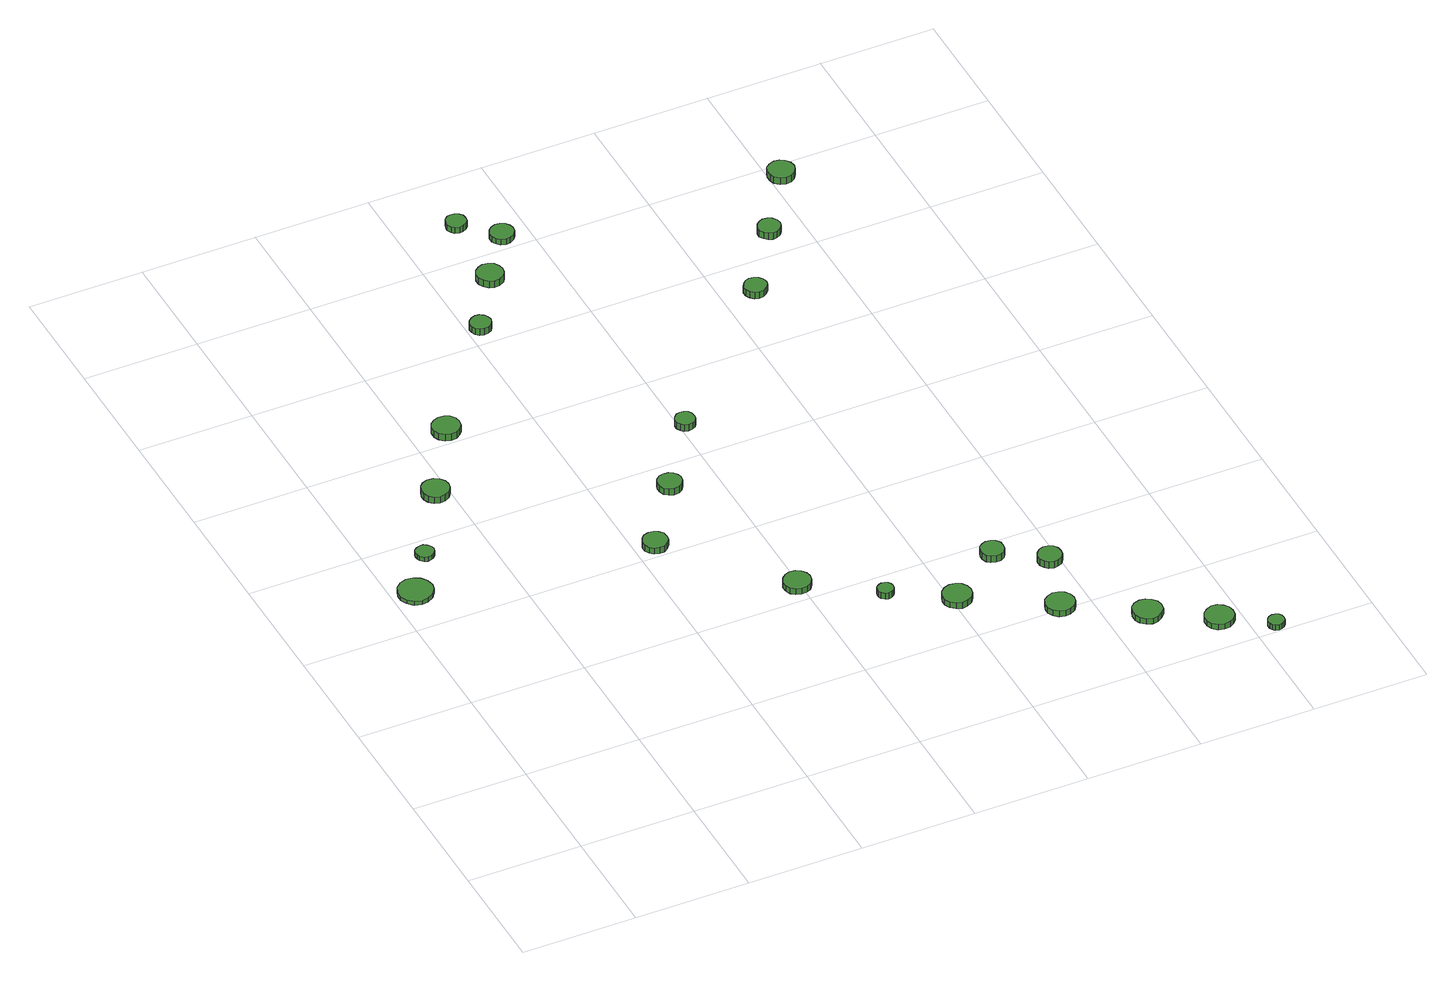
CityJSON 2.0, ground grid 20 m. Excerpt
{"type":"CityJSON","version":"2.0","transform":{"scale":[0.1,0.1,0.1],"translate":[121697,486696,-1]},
"CityObjects":{
"tree1":{"type":"SolitaryVegetationObject","attributes":{"function":"something"},"geometry":[{"type":"MultiSurface","lod":"1","boundaries":[[[0,1,2,3,4,5,6,7,8,9,10,11,12,13,14]],[[15,16,17,18,19,20,21,22,23,24,25,26,27,28,29]],[[0,29,28,1]],[[1,28,27,2]],[[2,27,26,3]],[[3,26,25,4]],[[4,25,24,5]],[[5,24,23,6]],[[6,23,22,7]],[[7,22,21,8]],[[8,21,20,9]],[[9,20,19,10]],[[10,19,18,11]],[[11,18,17,12]],[[12,17,16,13]],[[13,16,15,14]],[[14,15,29,0]]]}]},
"tree2":{"type":"SolitaryVegetationObject","attributes":{"function":"something"},"geometry":[{"type":"MultiSurface","lod":"1","boundaries":[[[30,31,32,33,34,35,36,37,38,39,40,41,42,43,44]],[[45,46,47,48,49,50,51,52,53,54,55,56,57,58,59]],[[30,59,58,31]],[[31,58,57,32]],[[32,57,56,33]],[[33,56,55,34]],[[34,55,54,35]],[[35,54,53,36]],[[36,53,52,37]],[[37,52,51,38]],[[38,51,50,39]],[[39,50,49,40]],[[40,49,48,41]],[[41,48,47,42]],[[42,47,46,43]],[[43,46,45,44]],[[44,45,59,30]]]}]},
"tree3":{"type":"SolitaryVegetationObject","attributes":{"function":"something"},"geometry":[{"type":"MultiSurface","lod":"1","boundaries":[[[60,61,62,63,64,65,66,67,68,69,70,71,72,73,74]],[[75,76,77,78,79,80,81,82,83,84,85,86,87,88,89]],[[60,89,88,61]],[[61,88,87,62]],[[62,87,86,63]],[[63,86,85,64]],[[64,85,84,65]],[[65,84,83,66]],[[66,83,82,67]],[[67,82,81,68]],[[68,81,80,69]],[[69,80,79,70]],[[70,79,78,71]],[[71,78,77,72]],[[72,77,76,73]],[[73,76,75,74]],[[74,75,89,60]]]}]},
"tree4":{"type":"SolitaryVegetationObject","attributes":{"function":"something"},"geometry":[{"type":"MultiSurface","lod":"1","boundaries":[[[90,91,92,93,94,95,96,97,98,99,100,101,102,103,104]],[[105,106,107,108,109,110,111,112,113,114,115,116,117,118,119]],[[90,119,118,91]],[[91,118,117,92]],[[92,117,116,93]],[[93,116,115,94]],[[94,115,114,95]],[[95,114,113,96]],[[96,113,112,97]],[[97,112,111,98]],[[98,111,110,99]],[[99,110,109,100]],[[100,109,108,101]],[[101,108,107,102]],[[102,107,106,103]],[[103,106,105,104]],[[104,105,119,90]]]}]},
"tree5":{"type":"SolitaryVegetationObject","attributes":{"function":"something"},"geometry":[{"type":"MultiSurface","lod":"1","boundaries":[[[120,121,122,123,124,125,126,127,128,129,130,131,132,133,134]],[[135,136,137,138,139,140,141,142,143,144,145,146,147,148,149]],[[120,149,148,121]],[[121,148,147,122]],[[122,147,146,123]],[[123,146,145,124]],[[124,145,144,125]],[[125,144,143,126]],[[126,143,142,127]],[[127,142,141,128]],[[128,141,140,129]],[[129,140,139,130]],[[130,139,138,131]],[[131,138,137,132]],[[132,137,136,133]],[[133,136,135,134]],[[134,135,149,120]]]}]},
"tree6":{"type":"SolitaryVegetationObject","attributes":{"function":"something"},"geometry":[{"type":"MultiSurface","lod":"1","boundaries":[[[150,151,152,153,154,155,156,157,158,159,160,161,162,163,164]],[[165,166,167,168,169,170,171,172,173,174,175,176,177,178,179]],[[150,179,178,151]],[[151,178,177,152]],[[152,177,176,153]],[[153,176,175,154]],[[154,175,174,155]],[[155,174,173,156]],[[156,173,172,157]],[[157,172,171,158]],[[158,171,170,159]],[[159,170,169,160]],[[160,169,168,161]],[[161,168,167,162]],[[162,167,166,163]],[[163,166,165,164]],[[164,165,179,150]]]}]},
"tree7":{"type":"SolitaryVegetationObject","attributes":{"function":"something"},"geometry":[{"type":"MultiSurface","lod":"1","boundaries":[[[180,181,182,183,184,185,186,187,188,189,190,191,192,193,194]],[[195,196,197,198,199,200,201,202,203,204,205,206,207,208,209]],[[180,209,208,181]],[[181,208,207,182]],[[182,207,206,183]],[[183,206,205,184]],[[184,205,204,185]],[[185,204,203,186]],[[186,203,202,187]],[[187,202,201,188]],[[188,201,200,189]],[[189,200,199,190]],[[190,199,198,191]],[[191,198,197,192]],[[192,197,196,193]],[[193,196,195,194]],[[194,195,209,180]]]}]},
"tree8":{"type":"SolitaryVegetationObject","attributes":{"function":"something"},"geometry":[{"type":"MultiSurface","lod":"1","boundaries":[[[210,211,212,213,214,215,216,217,218,219,220,221,222,223,224]],[[225,226,227,228,229,230,231,232,233,234,235,236,237,238,239]],[[210,239,238,211]],[[211,238,237,212]],[[212,237,236,213]],[[213,236,235,214]],[[214,235,234,215]],[[215,234,233,216]],[[216,233,232,217]],[[217,232,231,218]],[[218,231,230,219]],[[219,230,229,220]],[[220,229,228,221]],[[221,228,227,222]],[[222,227,226,223]],[[223,226,225,224]],[[224,225,239,210]]]}]},
"tree9":{"type":"SolitaryVegetationObject","attributes":{"function":"something"},"geometry":[{"type":"MultiSurface","lod":"1","boundaries":[[[240,241,242,243,244,245,246,247,248,249,250,251,252,253,254]],[[255,256,257,258,259,260,261,262,263,264,265,266,267,268,269]],[[240,269,268,241]],[[241,268,267,242]],[[242,267,266,243]],[[243,266,265,244]],[[244,265,264,245]],[[245,264,263,246]],[[246,263,262,247]],[[247,262,261,248]],[[248,261,260,249]],[[249,260,259,250]],[[250,259,258,251]],[[251,258,257,252]],[[252,257,256,253]],[[253,256,255,254]],[[254,255,269,240]]]}]},
"tree10":{"type":"SolitaryVegetationObject","attributes":{"function":"something"},"geometry":[{"type":"MultiSurface","lod":"1","boundaries":[[[270,271,272,273,274,275,276,277,278,279,280,281,282,283,284]],[[285,286,287,288,289,290,291,292,293,294,295,296,297,298,299]],[[270,299,298,271]],[[271,298,297,272]],[[272,297,296,273]],[[273,296,295,274]],[[274,295,294,275]],[[275,294,293,276]],[[276,293,292,277]],[[277,292,291,278]],[[278,291,290,279]],[[279,290,289,280]],[[280,289,288,281]],[[281,288,287,282]],[[282,287,286,283]],[[283,286,285,284]],[[284,285,299,270]]]}]},
"tree11":{"type":"SolitaryVegetationObject","attributes":{"function":"something"},"geometry":[{"type":"MultiSurface","lod":"1","boundaries":[[[300,301,302,303,304,305,306,307,308,309,310,311,312,313,314]],[[315,316,317,318,319,320,321,322,323,324,325,326,327,328,329]],[[300,329,328,301]],[[301,328,327,302]],[[302,327,326,303]],[[303,326,325,304]],[[304,325,324,305]],[[305,324,323,306]],[[306,323,322,307]],[[307,322,321,308]],[[308,321,320,309]],[[309,320,319,310]],[[310,319,318,311]],[[311,318,317,312]],[[312,317,316,313]],[[313,316,315,314]],[[314,315,329,300]]]}]},
"tree12":{"type":"SolitaryVegetationObject","attributes":{"function":"something"},"geometry":[{"type":"MultiSurface","lod":"1","boundaries":[[[330,331,332,333,334,335,336,337,338,339,340,341,342,343,344]],[[345,346,347,348,349,350,351,352,353,354,355,356,357,358,359]],[[330,359,358,331]],[[331,358,357,332]],[[332,357,356,333]],[[333,356,355,334]],[[334,355,354,335]],[[335,354,353,336]],[[336,353,352,337]],[[337,352,351,338]],[[338,351,350,339]],[[339,350,349,340]],[[340,349,348,341]],[[341,348,347,342]],[[342,347,346,343]],[[343,346,345,344]],[[344,345,359,330]]]}]},
"tree13":{"type":"SolitaryVegetationObject","attributes":{"function":"something"},"geometry":[{"type":"MultiSurface","lod":"1","boundaries":[[[360,361,362,363,364,365,366,367,368,369,370,371,372,373,374]],[[375,376,377,378,379,380,381,382,383,384,385,386,387,388,389]],[[360,389,388,361]],[[361,388,387,362]],[[362,387,386,363]],[[363,386,385,364]],[[364,385,384,365]],[[365,384,383,366]],[[366,383,382,367]],[[367,382,381,368]],[[368,381,380,369]],[[369,380,379,370]],[[370,379,378,371]],[[371,378,377,372]],[[372,377,376,373]],[[373,376,375,374]],[[374,375,389,360]]]}]},
"tree14":{"type":"SolitaryVegetationObject","attributes":{"function":"something"},"geometry":[{"type":"MultiSurface","lod":"1","boundaries":[[[390,391,392,393,394,395,396,397,398,399,400,401,402,403,404]],[[405,406,407,408,409,410,411,412,413,414,415,416,417,418,419]],[[390,419,418,391]],[[391,418,417,392]],[[392,417,416,393]],[[393,416,415,394]],[[394,415,414,395]],[[395,414,413,396]],[[396,413,412,397]],[[397,412,411,398]],[[398,411,410,399]],[[399,410,409,400]],[[400,409,408,401]],[[401,408,407,402]],[[402,407,406,403]],[[403,406,405,404]],[[404,405,419,390]]]}]},
"tree15":{"type":"SolitaryVegetationObject","attributes":{"function":"something"},"geometry":[{"type":"MultiSurface","lod":"1","boundaries":[[[420,421,422,423,424,425,426,427,428,429,430,431,432,433,434]],[[435,436,437,438,439,440,441,442,443,444,445,446,447,448,449]],[[420,449,448,421]],[[421,448,447,422]],[[422,447,446,423]],[[423,446,445,424]],[[424,445,444,425]],[[425,444,443,426]],[[426,443,442,427]],[[427,442,441,428]],[[428,441,440,429]],[[429,440,439,430]],[[430,439,438,431]],[[431,438,437,432]],[[432,437,436,433]],[[433,436,435,434]],[[434,435,449,420]]]}]},
"tree16":{"type":"SolitaryVegetationObject","attributes":{"function":"something"},"geometry":[{"type":"MultiSurface","lod":"1","boundaries":[[[450,451,452,453,454,455,456,457,458,459,460,461,462,463,464]],[[465,466,467,468,469,470,471,472,473,474,475,476,477,478,479]],[[450,479,478,451]],[[451,478,477,452]],[[452,477,476,453]],[[453,476,475,454]],[[454,475,474,455]],[[455,474,473,456]],[[456,473,472,457]],[[457,472,471,458]],[[458,471,470,459]],[[459,470,469,460]],[[460,469,468,461]],[[461,468,467,462]],[[462,467,466,463]],[[463,466,465,464]],[[464,465,479,450]]]}]},
"tree17":{"type":"SolitaryVegetationObject","attributes":{"function":"something"},"geometry":[{"type":"MultiSurface","lod":"1","boundaries":[[[480,481,482,483,484,485,486,487,488,489,490,491,492,493,494]],[[495,496,497,498,499,500,501,502,503,504,505,506,507,508,509]],[[480,509,508,481]],[[481,508,507,482]],[[482,507,506,483]],[[483,506,505,484]],[[484,505,504,485]],[[485,504,503,486]],[[486,503,502,487]],[[487,502,501,488]],[[488,501,500,489]],[[489,500,499,490]],[[490,499,498,491]],[[491,498,497,492]],[[492,497,496,493]],[[493,496,495,494]],[[494,495,509,480]]]}]},
"tree18":{"type":"SolitaryVegetationObject","attributes":{"function":"something"},"geometry":[{"type":"MultiSurface","lod":"1","boundaries":[[[510,511,512,513,514,515,516,517,518,519,520,521,522,523,524]],[[525,526,527,528,529,530,531,532,533,534,535,536,537,538,539]],[[510,539,538,511]],[[511,538,537,512]],[[512,537,536,513]],[[513,536,535,514]],[[514,535,534,515]],[[515,534,533,516]],[[516,533,532,517]],[[517,532,531,518]],[[518,531,530,519]],[[519,530,529,520]],[[520,529,528,521]],[[521,528,527,522]],[[522,527,526,523]],[[523,526,525,524]],[[524,525,539,510]]]}]},
"tree19":{"type":"SolitaryVegetationObject","attributes":{"function":"something"},"geometry":[{"type":"MultiSurface","lod":"1","boundaries":[[[540,541,542,543,544,545,546,547,548,549,550,551,552,553,554]],[[555,556,557,558,559,560,561,562,563,564,565,566,567,568,569]],[[540,569,568,541]],[[541,568,567,542]],[[542,567,566,543]],[[543,566,565,544]],[[544,565,564,545]],[[545,564,563,546]],[[546,563,562,547]],[[547,562,561,548]],[[548,561,560,549]],[[549,560,559,550]],[[550,559,558,551]],[[551,558,557,552]],[[552,557,556,553]],[[553,556,555,554]],[[554,555,569,540]]]}]},
"tree20":{"type":"SolitaryVegetationObject","attributes":{"function":"something"},"geometry":[{"type":"MultiSurface","lod":"1","boundaries":[[[570,571,572,573,574,575,576,577,578,579,580,581,582,583,584]],[[585,586,587,588,589,590,591,592,593,594,595,596,597,598,599]],[[570,599,598,571]],[[571,598,597,572]],[[572,597,596,573]],[[573,596,595,574]],[[574,595,594,575]],[[575,594,593,576]],[[576,593,592,577]],[[577,592,591,578]],[[578,591,590,579]],[[579,590,589,580]],[[580,589,588,581]],[[581,588,587,582]],[[582,587,586,583]],[[583,586,585,584]],[[584,585,599,570]]]}]},
"tree21":{"type":"SolitaryVegetationObject","attributes":{"function":"something"},"geometry":[{"type":"MultiSurface","lod":"1","boundaries":[[[600,601,602,603,604,605,606,607,608,609,610,611,612,613,614]],[[615,616,617,618,619,620,621,622,623,624,625,626,627,628,629]],[[600,629,628,601]],[[601,628,627,602]],[[602,627,626,603]],[[603,626,625,604]],[[604,625,624,605]],[[605,624,623,606]],[[606,623,622,607]],[[607,622,621,608]],[[608,621,620,609]],[[609,620,619,610]],[[610,619,618,611]],[[611,618,617,612]],[[612,617,616,613]],[[613,616,615,614]],[[614,615,629,600]]]}]},
"tree22":{"type":"SolitaryVegetationObject","attributes":{"function":"something"},"geometry":[{"type":"MultiSurface","lod":"1","boundaries":[[[630,631,632,633,634,635,636,637,638,639,640,641,642,643,644]],[[645,646,647,648,649,650,651,652,653,654,655,656,657,658,659]],[[630,659,658,631]],[[631,658,657,632]],[[632,657,656,633]],[[633,656,655,634]],[[634,655,654,635]],[[635,654,653,636]],[[636,653,652,637]],[[637,652,651,638]],[[638,651,650,639]],[[639,650,649,640]],[[640,649,648,641]],[[641,648,647,642]],[[642,647,646,643]],[[643,646,645,644]],[[644,645,659,630]]]}]},
"tree23":{"type":"SolitaryVegetationObject","attributes":{"function":"something"},"geometry":[{"type":"MultiSurface","lod":"1","boundaries":[[[660,661,662,663,664,665,666,667,668,669,670,671,672,673,674]],[[675,676,677,678,679,680,681,682,683,684,685,686,687,688,689]],[[660,689,688,661]],[[661,688,687,662]],[[662,687,686,663]],[[663,686,685,664]],[[664,685,684,665]],[[665,684,683,666]],[[666,683,682,667]],[[667,682,681,668]],[[668,681,680,669]],[[669,680,679,670]],[[670,679,678,671]],[[671,678,677,672]],[[672,677,676,673]],[[673,676,675,674]],[[674,675,689,660]]]}]}
},
"vertices":[
[69,683,16],[66,695,16],[59,705,16],[48,711,16],[36,713,16],[24,709,16],[15,701,16],[10,689,16],[10,677,16],[15,666,16],[24,657,16],[36,653,16],[48,655,16],[59,661,16],[66,671,16],[66,671,8],[59,661,8],[48,655,8],[36,653,8],[24,657,8],[15,666,8],[10,677,8],[10,689,8],[15,701,8],[24,709,8],[36,713,8],[48,711,8],[59,705,8],[66,695,8],[69,683,8],
[110,763,17],[108,769,17],[104,774,17],[99,778,17],[92,778,17],[86,776,17],[81,772,17],[79,766,17],[79,760,17],[81,754,17],[86,749,17],[92,747,17],[99,748,17],[104,751,17],[108,756,17],[108,756,8],[104,751,8],[99,748,8],[92,747,8],[86,749,8],[81,754,8],[79,760,8],[79,766,8],[81,772,8],[86,776,8],[92,778,8],[99,778,8],[104,774,8],[108,769,8],[110,763,8],
[200,894,21],[198,903,21],[192,911,21],[183,916,21],[173,917,21],[164,914,21],[157,908,21],[153,898,21],[153,889,21],[157,880,21],[164,873,21],[173,870,21],[183,871,21],[192,876,21],[198,884,21],[198,884,8],[192,876,8],[183,871,8],[173,870,8],[164,873,8],[157,880,8],[153,889,8],[153,898,8],[157,908,8],[164,914,8],[173,917,8],[183,916,8],[192,911,8],[198,903,8],[200,894,8],
[280,1020,28],[278,1030,28],[272,1038,28],[264,1042,28],[254,1043,28],[245,1040,28],[237,1034,28],[233,1025,28],[233,1015,28],[237,1006,28],[245,999,28],[254,996,28],[264,997,28],[272,1002,28],[278,1010,28],[278,1010,15],[272,1002,15],[264,997,15],[254,996,15],[245,999,15],[237,1006,15],[233,1015,15],[233,1025,15],[237,1034,15],[245,1040,15],[254,1043,15],[264,1042,15],[272,1038,15],[278,1030,15],[280,1020,15],
[456,626,19],[455,635,19],[449,642,19],[442,646,19],[433,647,19],[424,644,19],[418,638,19],[414,630,19],[414,621,19],[418,613,19],[424,607,19],[433,605,19],[442,605,19],[449,610,19],[455,617,19],[455,617,7],[449,610,7],[442,605,7],[433,605,7],[424,607,7],[418,613,7],[414,621,7],[414,630,7],[418,638,7],[424,644,7],[433,647,7],[442,646,7],[449,642,7],[455,635,7],[456,626,7],
[618,437,19],[616,446,19],[610,454,19],[602,459,19],[592,460,19],[583,457,19],[576,450,19],[572,442,19],[572,432,19],[576,423,19],[583,417,19],[592,414,19],[602,415,19],[610,419,19],[616,427,19],[616,427,7],[610,419,7],[602,415,7],[592,414,7],[583,417,7],[576,423,7],[572,432,7],[572,442,7],[576,450,7],[583,457,7],[592,460,7],[602,459,7],[610,454,7],[616,446,7],[618,437,7],
[541,748,20],[539,756,20],[534,763,20],[527,767,20],[518,768,20],[510,766,20],[503,760,20],[500,752,20],[500,743,20],[503,735,20],[510,730,20],[518,727,20],[527,728,20],[534,732,20],[539,739,20],[539,739,7],[534,732,7],[527,728,7],[518,727,7],[510,730,7],[503,735,7],[500,743,7],[500,752,7],[503,760,7],[510,766,7],[518,768,7],[527,767,7],[534,763,7],[539,756,7],[541,748,7],
[436,1227,30],[434,1234,30],[430,1240,30],[424,1244,30],[416,1245,30],[409,1242,30],[403,1237,30],[400,1231,30],[400,1223,30],[403,1216,30],[409,1211,30],[416,1209,30],[424,1210,30],[430,1213,30],[434,1219,30],[434,1219,17],[430,1213,17],[424,1210,17],[416,1209,17],[409,1211,17],[403,1216,17],[400,1223,17],[400,1231,17],[403,1237,17],[409,1242,17],[416,1245,17],[424,1244,17],[430,1240,17],[434,1234,17],[436,1227,17],
[726,357,19],[725,363,19],[722,367,19],[717,370,19],[711,371,19],[706,369,19],[701,365,19],[699,360,19],[699,354,19],[701,349,19],[706,345,19],[711,343,19],[717,344,19],[722,347,19],[725,351,19],[725,351,7],[722,347,7],[717,344,7],[711,343,7],[706,345,7],[701,349,7],[699,354,7],[699,360,7],[701,365,7],[706,369,7],[711,371,7],[717,370,7],[722,367,7],[725,363,7],[726,357,7],
[625,874,24],[624,881,24],[620,887,24],[614,890,24],[607,891,24],[600,889,24],[595,884,24],[592,877,24],[592,870,24],[595,864,24],[600,859,24],[607,857,24],[614,858,24],[620,861,24],[624,867,24],[624,867,11],[620,861,11],[614,858,11],[607,857,11],[600,859,11],[595,864,11],[592,870,11],[592,877,11],[595,884,11],[600,889,11],[607,891,11],[614,890,11],[620,887,11],[624,881,11],[625,874,11],
[513,1342,21],[511,1351,21],[506,1359,21],[497,1364,21],[488,1365,21],[479,1362,21],[472,1356,21],[468,1347,21],[468,1337,21],[472,1329,21],[479,1322,21],[488,1319,21],[497,1320,21],[506,1325,21],[511,1333,21],[511,1333,8],[506,1325,8],[497,1320,8],[488,1319,8],[479,1322,8],[472,1329,8],[468,1337,8],[468,1347,8],[472,1356,8],[479,1362,8],[488,1365,8],[497,1364,8],[506,1359,8],[511,1351,8],[513,1342,8],
[834,295,19],[832,305,19],[826,314,19],[817,319,19],[807,320,19],[797,317,19],[789,310,19],[785,300,19],[785,290,19],[789,281,19],[797,274,19],[807,270,19],[817,272,19],[826,277,19],[832,285,19],[832,285,7],[826,277,7],[817,272,7],[807,270,7],[797,274,7],[789,281,7],[785,290,7],[785,300,7],[789,310,7],[797,317,7],[807,320,7],[817,319,7],[826,314,7],[832,305,7],[834,295,7],
[517,1486,18],[516,1493,18],[512,1498,18],[505,1502,18],[498,1503,18],[491,1501,18],[486,1496,18],[483,1489,18],[483,1482,18],[486,1475,18],[491,1471,18],[498,1468,18],[505,1469,18],[512,1473,18],[516,1478,18],[516,1478,6],[512,1473,6],[505,1469,6],[498,1468,6],[491,1471,6],[486,1475,6],[483,1482,6],[483,1489,6],[486,1496,6],[491,1501,6],[498,1503,6],[505,1502,6],[512,1498,6],[516,1493,6],[517,1486,6],
[575,1431,17],[573,1439,17],[568,1446,17],[560,1450,17],[552,1451,17],[544,1448,17],[538,1443,17],[534,1435,17],[534,1426,17],[538,1419,17],[544,1413,17],[552,1410,17],[560,1411,17],[568,1416,17],[573,1422,17],[573,1422,6],[568,1416,6],[560,1411,6],[552,1410,6],[544,1413,6],[538,1419,6],[534,1426,6],[534,1435,6],[538,1443,6],[544,1448,6],[552,1451,6],[560,1450,6],[568,1446,6],[573,1439,6],[575,1431,6],
[972,204,20],[970,214,20],[964,222,20],[955,227,20],[945,229,20],[935,225,20],[927,219,20],[923,209,20],[923,199,20],[927,190,20],[935,183,20],[945,180,20],[955,181,20],[964,186,20],[970,194,20],[970,194,8],[964,186,8],[955,181,8],[945,180,8],[935,183,8],[927,190,8],[923,199,8],[923,209,8],[927,219,8],[935,225,8],[945,229,8],[955,227,8],[964,222,8],[970,214,8],[972,204,8],
[927,370,21],[926,378,21],[921,385,21],[914,389,21],[905,390,21],[897,387,21],[891,382,21],[888,374,21],[888,366,21],[891,358,21],[897,353,21],[905,350,21],[914,351,21],[921,355,21],[926,362,21],[926,362,8],[921,355,8],[914,351,8],[905,350,8],[897,353,8],[891,358,8],[888,366,8],[888,374,8],[891,382,8],[897,387,8],[905,390,8],[914,389,8],[921,385,8],[926,378,8],[927,370,8],
[1004,318,20],[1003,327,20],[998,334,20],[990,338,20],[982,339,20],[974,336,20],[968,330,20],[964,323,20],[964,314,20],[968,306,20],[974,301,20],[982,298,20],[990,299,20],[998,303,20],[1003,310,20],[1003,310,7],[998,303,7],[990,299,7],[982,298,7],[974,301,7],[968,306,7],[964,314,7],[964,323,7],[968,330,7],[974,336,7],[982,339,7],[990,338,7],[998,334,7],[1003,327,7],[1004,318,7],
[1090,128,19],[1088,138,19],[1081,146,19],[1072,152,19],[1062,153,19],[1052,150,19],[1044,143,19],[1040,133,19],[1040,122,19],[1044,113,19],[1052,106,19],[1062,102,19],[1072,103,19],[1081,109,19],[1088,117,19],[1088,117,8],[1081,109,8],[1072,103,8],[1062,102,8],[1052,106,8],[1044,113,8],[1040,122,8],[1040,133,8],[1044,143,8],[1052,150,8],[1062,153,8],[1072,152,8],[1081,146,8],[1088,138,8],[1090,128,8],
[1186,65,19],[1184,75,19],[1178,83,19],[1169,89,19],[1159,90,19],[1149,86,19],[1141,79,19],[1137,70,19],[1137,59,19],[1141,50,19],[1149,43,19],[1159,40,19],[1169,41,19],[1178,46,19],[1184,54,19],[1184,54,8],[1178,46,8],[1169,41,8],[1159,40,8],[1149,43,8],[1141,50,8],[1137,59,8],[1137,70,8],[1141,79,8],[1149,86,8],[1159,90,8],[1169,89,8],[1178,83,8],[1184,75,8],[1186,65,8],
[875,1126,24],[873,1134,24],[868,1140,24],[861,1144,24],[853,1145,24],[846,1143,24],[840,1137,24],[836,1130,24],[836,1122,24],[840,1115,24],[846,1109,24],[853,1107,24],[861,1108,24],[868,1112,24],[873,1118,24],[873,1118,11],[868,1112,11],[861,1108,11],[853,1107,11],[846,1109,11],[840,1115,11],[836,1122,11],[836,1130,11],[840,1137,11],[846,1143,11],[853,1145,11],[861,1144,11],[868,1140,11],[873,1134,11],[875,1126,11],
[1251,14,19],[1250,20,19],[1247,25,19],[1242,27,19],[1236,28,19],[1230,26,19],[1226,22,19],[1224,17,19],[1224,11,19],[1226,6,19],[1230,2,19],[1236,0,19],[1242,1,19],[1247,4,19],[1250,8,19],[1250,8,8],[1247,4,8],[1242,1,8],[1236,0,8],[1230,2,8],[1226,6,8],[1224,11,8],[1224,17,8],[1226,22,8],[1230,26,8],[1236,28,8],[1242,27,8],[1247,25,8],[1250,20,8],[1251,14,8],
[961,1253,21],[959,1261,21],[954,1268,21],[947,1272,21],[939,1273,21],[932,1270,21],[926,1265,21],[922,1257,21],[922,1249,21],[926,1242,21],[932,1237,21],[939,1234,21],[947,1235,21],[954,1239,21],[959,1245,21],[959,1245,8],[954,1239,8],[947,1235,8],[939,1234,8],[932,1237,8],[926,1242,8],[922,1249,8],[922,1257,8],[926,1265,8],[932,1270,8],[939,1273,8],[947,1272,8],[954,1268,8],[959,1261,8],[961,1253,8],
[1044,1374,20],[1042,1383,20],[1036,1391,20],[1028,1396,20],[1019,1397,20],[1010,1394,20],[1002,1388,20],[999,1379,20],[999,1369,20],[1002,1361,20],[1010,1354,20],[1019,1351,20],[1028,1352,20],[1036,1357,20],[1042,1365,20],[1042,1365,7],[1036,1357,7],[1028,1352,7],[1019,1351,7],[1010,1354,7],[1002,1361,7],[999,1369,7],[999,1379,7],[1002,1388,7],[1010,1394,7],[1019,1397,7],[1028,1396,7],[1036,1391,7],[1042,1383,7],[1044,1374,7]
]}
